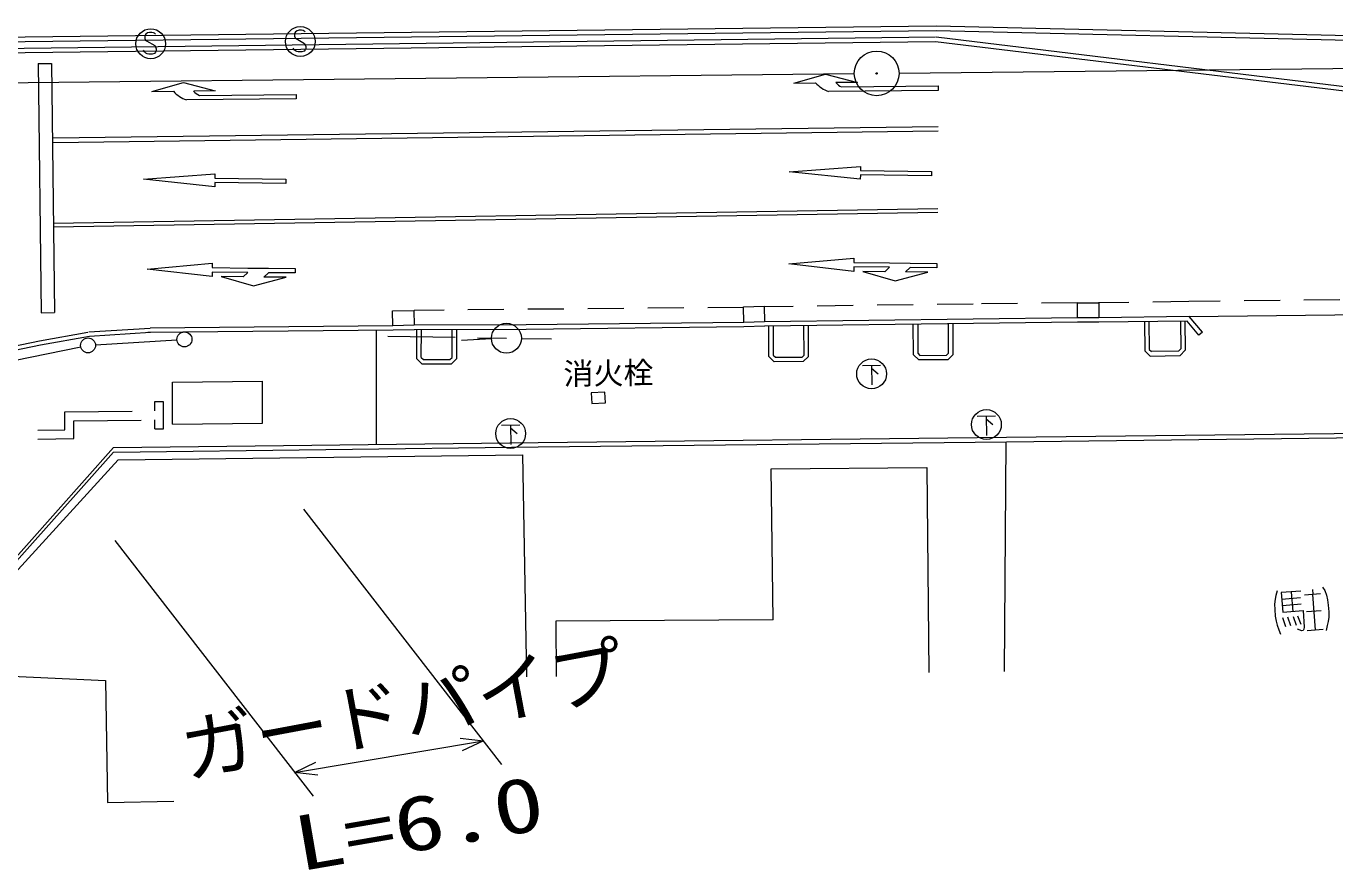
# Model space of a CAD drawing. Units: millimetres, scale not verified. Extents: x 40000 to 680000, y 20000 to 380000.
# Drawn here: x 239908 to 283572, y 258275 to 286414 of the extents above; entities that cross this region are included whole.
import ezdxf
from ezdxf.enums import TextEntityAlignment as Align

# ---------------------------------------------------------------- set-up
doc = ezdxf.new("R2010")
doc.units = ezdxf.units.MM
doc.header["$LTSCALE"] = 1000
doc.linetypes.add('USER1', pattern=[3, 2.25, -0.75])
doc.linetypes.add('USER2', pattern=[2, 1.2, -0.8])
for name, color, linetype, lineweight in [('S-BGD', 1, 'Continuous', 13), ('S-BGD-HTXT', 6, 'Continuous', 13), ('S-BMK', 2, 'Continuous', 13)]:
    doc.layers.add(name, color=color, linetype=linetype, lineweight=lineweight)
doc.styles.add('ＭＳ ゴシック', font='')
doc.styles.get('ＭＳ ゴシック').set_extended_font_data('MS Gothic')

# ---------------------------------------------------------------- blocks, each defined once
blk = doc.blocks.new('BUHIN19')
at = {"layer": 'S-BGD'}
blk.add_circle((0, 0), 498, dxfattribs=at)
blk = doc.blocks.new('BUHIN59')
at = {"layer": 'S-BGD'}
for p, q in [((-293, 614), (-579, 478)), ((-538, 308), (-260, 437)), ((212, 44), (98, 654)), ((314, 699), (429, 80)), ((-228, 264), (-504, 126)), ((-466, -27), (-198, 105)), ((583, 410), (-54, 292)), ((-641, -247), (-541, -782)), ((-584, -529), (580, -313)), ((66, -651), (-24, -169)), ((534, -43), (631, -565)), ((744, -283), (584, -313))]:
    blk.add_line(p, q, dxfattribs=at)
for points in [[(573, 880), (412, 910), (286, 923), (122, 920), (-52, 897), (-273, 855), (-434, 807), (-562, 761), (-709, 688), (-847, 616)], [(645, 101), (527, 739), (-115, 619), (8, -44), (-540, -146), (-606, -140), (-650, -121), (-672, -79), (-622, 72)], [(851, -615), (752, -698), (605, -771), (454, -817), (279, -859), (57, -900), (-118, -919), (-265, -914), (-401, -898), (-569, -879)]]:
    blk.add_lwpolyline(points, dxfattribs=at)
blk = doc.blocks.new('BUHIN141')
at = {"layer": 'S-BMK'}
for radius in [746, 22.5]:
    blk.add_circle((0, 0), radius, dxfattribs=at)
blk = doc.blocks.new('BUHIN148')
at = {"layer": 'S-BGD'}
for p, q in [((283, 33), (-363, -42)), ((186, 22), (25, -214)), ((248, 336), (318, -270))]:
    blk.add_line(p, q, dxfattribs=at)
blk.add_circle((0, 0), 498, dxfattribs=at)

msp = doc.modelspace()

# ---------------------------------------------------------------- linework, layer by layer
at = {"layer": 'S-BGD'}
for p, q in [((238397, 285665), (270248, 286058)), ((270273, 286414), (238405, 286025)), ((270275, 286264), (238407, 285875)), ((270268, 286057), (285299, 284234)), ((285243, 285909), (270270, 286264)), ((285246, 286059), (270273, 286414)), ((238399, 285515), (270250, 285908)), ((270250, 285908), (285281, 284086)), ((240307, 285165), (240757, 285170)), ((240307, 285165), (240407, 276857)), ((240757, 285170), (240856, 276862)), ((265525, 284518), (266581, 284817)), ((266581, 284817), (267642, 284538)), ((244101, 284236), (245157, 284535)), ((245157, 284535), (246218, 284256)), ((246218, 284256), (245497, 284249)), ((265525, 284518), (266247, 284525)), ((270340, 284274), (266683, 284240)), ((267642, 284538), (266921, 284531)), ((267114, 284389), (270338, 284419)), ((270338, 284419), (270340, 284274)), ((244101, 284236), (244823, 284243)), ((248916, 283992), (245259, 283958)), ((245690, 284107), (248914, 284137)), ((248914, 284137), (248916, 283992)), ((270336, 283062), (240805, 282678)), ((270338, 282912), (240807, 282528)), ((265368, 281559), (267745, 281739)), ((267745, 281739), (267743, 281597)), ((243825, 281307), (246203, 281487)), ((246197, 281060), (243825, 281307)), ((246199, 281202), (246197, 281060)), ((248573, 281169), (246199, 281202)), ((246203, 281487), (246201, 281345)), ((246201, 281345), (248575, 281311)), ((248575, 281311), (248573, 281169)), ((267739, 281312), (265368, 281559)), ((267741, 281454), (267739, 281312)), ((270116, 281421), (267741, 281454)), ((267743, 281597), (270118, 281563)), ((270118, 281563), (270116, 281421)), ((240821, 279841), (270321, 280332)), ((240822, 279721), (270323, 280212)), ((265352, 278483), (267528, 278681)), ((267528, 278681), (267526, 278532)), ((243941, 278312), (246117, 278510)), ((246112, 278065), (243941, 278312)), ((246114, 278214), (246112, 278065)), ((247299, 278200), (246114, 278214)), ((246117, 278510), (246116, 278362)), ((246116, 278362), (247301, 278348)), ((247299, 278200), (247149, 278054)), ((247301, 278348), (247992, 278340)), ((247841, 278046), (247991, 278192)), ((248880, 278182), (247991, 278192)), ((247992, 278340), (248882, 278330)), ((248882, 278330), (248880, 278182)), ((267523, 278236), (265352, 278483)), ((267525, 278384), (267523, 278236)), ((268710, 278371), (267525, 278384)), ((267526, 278532), (268712, 278519)), ((267819, 278233), (268903, 277924)), ((268560, 278224), (267819, 278233)), ((268710, 278371), (268560, 278224)), ((268712, 278519), (269403, 278511)), ((268903, 277924), (269993, 278208)), ((269252, 278216), (269402, 278363)), ((269993, 278208), (269252, 278216)), ((270291, 278353), (269402, 278363)), ((269403, 278511), (270292, 278501)), ((270292, 278501), (270291, 278353)), ((246409, 278062), (247492, 277753)), ((247149, 278054), (246409, 278062)), ((247492, 277753), (248582, 278037)), ((248582, 278037), (247841, 278046)), ((240407, 276857), (240856, 276862)), ((252135, 276922), (252846, 276936)), ((252145, 276421), (252135, 276922)), ((252846, 276936), (252857, 276436)), ((263837, 277049), (264528, 277071)), ((263853, 276534), (263837, 277049)), ((264528, 277071), (264545, 276556)), ((274985, 276689), (274986, 277185)), ((274986, 277185), (275694, 277183)), ((275694, 277183), (275692, 276687)), ((252145, 276421), (244045, 276343)), ((252857, 276436), (252145, 276421)), ((252857, 276436), (252145, 276421)), ((256592, 276452), (252857, 276436)), ((263853, 276534), (256592, 276452)), ((264545, 276556), (263853, 276534)), ((264545, 276556), (263853, 276534)), ((264549, 276406), (263857, 276384)), ((271510, 276646), (264545, 276556)), ((271512, 276496), (264547, 276406)), ((264690, 275391), (264686, 276408)), ((264836, 276410), (264836, 275440)), ((265864, 275445), (265860, 276423)), ((266014, 275401), (266010, 276425)), ((269512, 275454), (269508, 276470)), ((269658, 276472), (269658, 275503)), ((270686, 275507), (270682, 276486)), ((270836, 275464), (270832, 276488)), ((274985, 276689), (271510, 276646)), ((274986, 276539), (271512, 276496)), ((275692, 276687), (274985, 276689)), ((275692, 276687), (274985, 276689)), ((275692, 276537), (274986, 276539)), ((278709, 276728), (275692, 276687)), ((278640, 276577), (275694, 276537)), ((277219, 276558), (277232, 275586)), ((277369, 276560), (277381, 275632)), ((278418, 276574), (278430, 275647)), ((278568, 276576), (278581, 275605)), ((279038, 276108), (278640, 276577)), ((278709, 276728), (285749, 276808)), ((279152, 276205), (278709, 276728)), ((240356, 275922), (241965, 276211)), ((242016, 276068), (240384, 275775)), ((241999, 276217), (244045, 276343)), ((244055, 276193), (242016, 276068)), ((252153, 276271), (243964, 276192)), ((251595, 272464), (251594, 276266)), ((252860, 276286), (252153, 276271)), ((256592, 276302), (252857, 276286)), ((252944, 275314), (252943, 276286)), ((253090, 275363), (253094, 276287)), ((254119, 275364), (254118, 276291)), ((254268, 276292), (254269, 275321)), ((255431, 275981), (254432, 275934)), ((256430, 275999), (257430, 275988)), ((263857, 276384), (256593, 276302)), ((279152, 276205), (279038, 276108)), ((238715, 275106), (241727, 275718)), ((239170, 275672), (240356, 275922)), ((240384, 275775), (239209, 275526)), ((242221, 275783), (244940, 275952)), ((277232, 275586), (277411, 275412)), ((277381, 275632), (277453, 275563)), ((278360, 275575), (277453, 275563)), ((278430, 275647), (278360, 275575)), ((278581, 275605), (278406, 275426)), ((253120, 275143), (252944, 275314)), ((253090, 275363), (253162, 275293)), ((254092, 275144), (253120, 275143)), ((253162, 275293), (254048, 275294)), ((254048, 275294), (254119, 275364)), ((254269, 275321), (254092, 275144)), ((264866, 275220), (264690, 275391)), ((264836, 275440), (264907, 275370)), ((265838, 275224), (264866, 275220)), ((264907, 275370), (265794, 275374)), ((265794, 275374), (265864, 275445)), ((266014, 275401), (265838, 275224)), ((269688, 275283), (269512, 275454)), ((269658, 275503), (269729, 275433)), ((270660, 275286), (269688, 275283)), ((269729, 275433), (270616, 275436)), ((270616, 275436), (270686, 275507)), ((270836, 275464), (270660, 275286)), ((277411, 275412), (278406, 275426)), ((244794, 274537), (247794, 274570)), ((244795, 273137), (244794, 274537)), ((247795, 273170), (247794, 274570)), ((259216, 274211), (258761, 274189)), ((259233, 273853), (259216, 274211)), ((258761, 274189), (258778, 273831)), ((258778, 273831), (259233, 273853)), ((244795, 273137), (247795, 273170)), ((272620, 272705), (291589, 272919)), ((242824, 272356), (256990, 272530)), ((256990, 272530), (272620, 272705)), ((256991, 272380), (272622, 272555)), ((272594, 272554), (272544, 264885)), ((272622, 272555), (291591, 272769)), ((242824, 272356), (237499, 266384)), ((242824, 272206), (237600, 266347)), ((242824, 272206), (256991, 272380)), ((242978, 271945), (256473, 272117)), ((256473, 272117), (256605, 264712)), ((237993, 266491), (242978, 271945)), ((264767, 271646), (269956, 271697)), ((264827, 266615), (264767, 271646)), ((269956, 271697), (270023, 264858)), ((264827, 266615), (257576, 266563)), ((257576, 266563), (257589, 264723)), ((237912, 264811), (242549, 264589)), ((242549, 264589), (242624, 260525)), ((242624, 260525), (244835, 260566))]:
    msp.add_line(p, q, dxfattribs=at)
at = {"layer": 'S-BGD', "linetype": 'USER2'}
for p, q in [((285742, 277308), (278703, 277228)), ((263849, 277034), (252852, 276936)), ((271503, 277146), (264538, 277056)), ((274979, 277189), (271503, 277146)), ((278703, 277228), (275685, 277187))]:
    msp.add_line(p, q, dxfattribs=at)
at = {"layer": 'S-BGD', "linetype": 'USER1'}
for p, q in [((251971, 276080), (255931, 276005)), ((244494, 273884), (244194, 273881)), ((244194, 273881), (244194, 273581)), ((244495, 272984), (244494, 273884)), ((241195, 273548), (244194, 273581)), ((241195, 272953), (241195, 273548)), ((237295, 272909), (241195, 272953)), ((241495, 273251), (244195, 273281)), ((241495, 272656), (241495, 273251)), ((244195, 272981), (244195, 273281)), ((244195, 272981), (244495, 272984)), ((237297, 272609), (241495, 272656))]:
    msp.add_line(p, q, dxfattribs=at)
at = {"layer": 'S-BGD'}
for points in [[(244219, 286149), (244192, 286180), (244154, 286197), (244102, 286207), (244024, 286208), (243959, 286191), (243904, 286153), (243871, 286098), (243868, 286041), (243871, 286003), (243891, 285953), (243925, 285926), (244197, 285767), (244227, 285722), (244247, 285659), (244242, 285599), (244224, 285552), (244189, 285507), (244111, 285485), (243996, 285485), (243946, 285493), (243899, 285516), (243859, 285553), (243824, 285611)], [(249212, 286223), (249185, 286253), (249147, 286271), (249095, 286281), (249017, 286281), (248952, 286264), (248897, 286227), (248864, 286172), (248861, 286115), (248864, 286077), (248883, 286027), (248918, 285999), (249190, 285840), (249219, 285795), (249239, 285733), (249234, 285673), (249216, 285625), (249181, 285580), (249103, 285558), (248988, 285559), (248938, 285567), (248891, 285590), (248851, 285627), (248816, 285685)]]:
    msp.add_lwpolyline(points, dxfattribs=at)
for centre, radius in [((244063, 285828), 498), ((249055, 285901), 498), ((241972, 275768), 249), ((245189, 275967), 249)]:
    msp.add_circle(centre, radius, dxfattribs=at)
for centre, radius, start, end in [((266971, 285158), 962, 221.1523, 252.5303), ((267293, 284835), 481, 219.1841, 248.1387), ((245547, 284876), 962, 221.1523, 252.5303), ((245869, 284553), 481, 219.1841, 248.1387)]:
    msp.add_arc(centre, radius, start, end, dxfattribs=at)
at = {"layer": 'S-BGD-HTXT'}
for p, q in [((255775, 261785), (249167, 270309)), ((242870, 269259), (249478, 260735)), ((248866, 261526), (255163, 262575))]:
    msp.add_line(p, q, dxfattribs=at)
for points in [[(254388, 262665), (255163, 262575), (254458, 262241)], [(249641, 261436), (248866, 261526), (249570, 261860)]]:
    msp.add_lwpolyline(points, dxfattribs=at)
at = {"layer": 'S-BMK'}
for p, q in [((269034, 284848), (367528, 285915)), ((169040, 283765), (267534, 284832))]:
    msp.add_line(p, q, dxfattribs=at)

# ---------------------------------------------------------------- block references
at = {"rotation": 84.0093}
for name, p in [('BUHIN141', (268284, 284840)), ('BUHIN19', (255931, 276005)), ('BUHIN148', (268116, 274816)), ('BUHIN148', (256072, 272826)), ('BUHIN148', (271946, 273126)), ('BUHIN59', (282465, 266918))]:
    msp.add_blockref(name, p, dxfattribs=at)

# ---------------------------------------------------------------- texts
at = {"layer": 'S-BGD', "style": 'ＭＳ ゴシック'}
msp.add_text('消火栓', height=733.1, rotation=0.7, dxfattribs=at).set_placement((257844, 274235), align=Align.BOTTOM_LEFT)
at = {"layer": 'S-BGD-HTXT', "style": 'ＭＳ ゴシック'}
msp.add_text('ガードパイプ', height=1833, rotation=10.6, dxfattribs=at).set_placement((245362, 260799), align=Align.BOTTOM_LEFT)
at = {"layer": 'S-BGD-HTXT', "style": 'ＭＳ ゴシック', "width": 1.35}
msp.add_text('L=6.0', height=1833, rotation=9.8, dxfattribs=at).set_placement((249109, 257676), align=Align.BOTTOM_LEFT)

doc.saveas('drawing.dxf')
